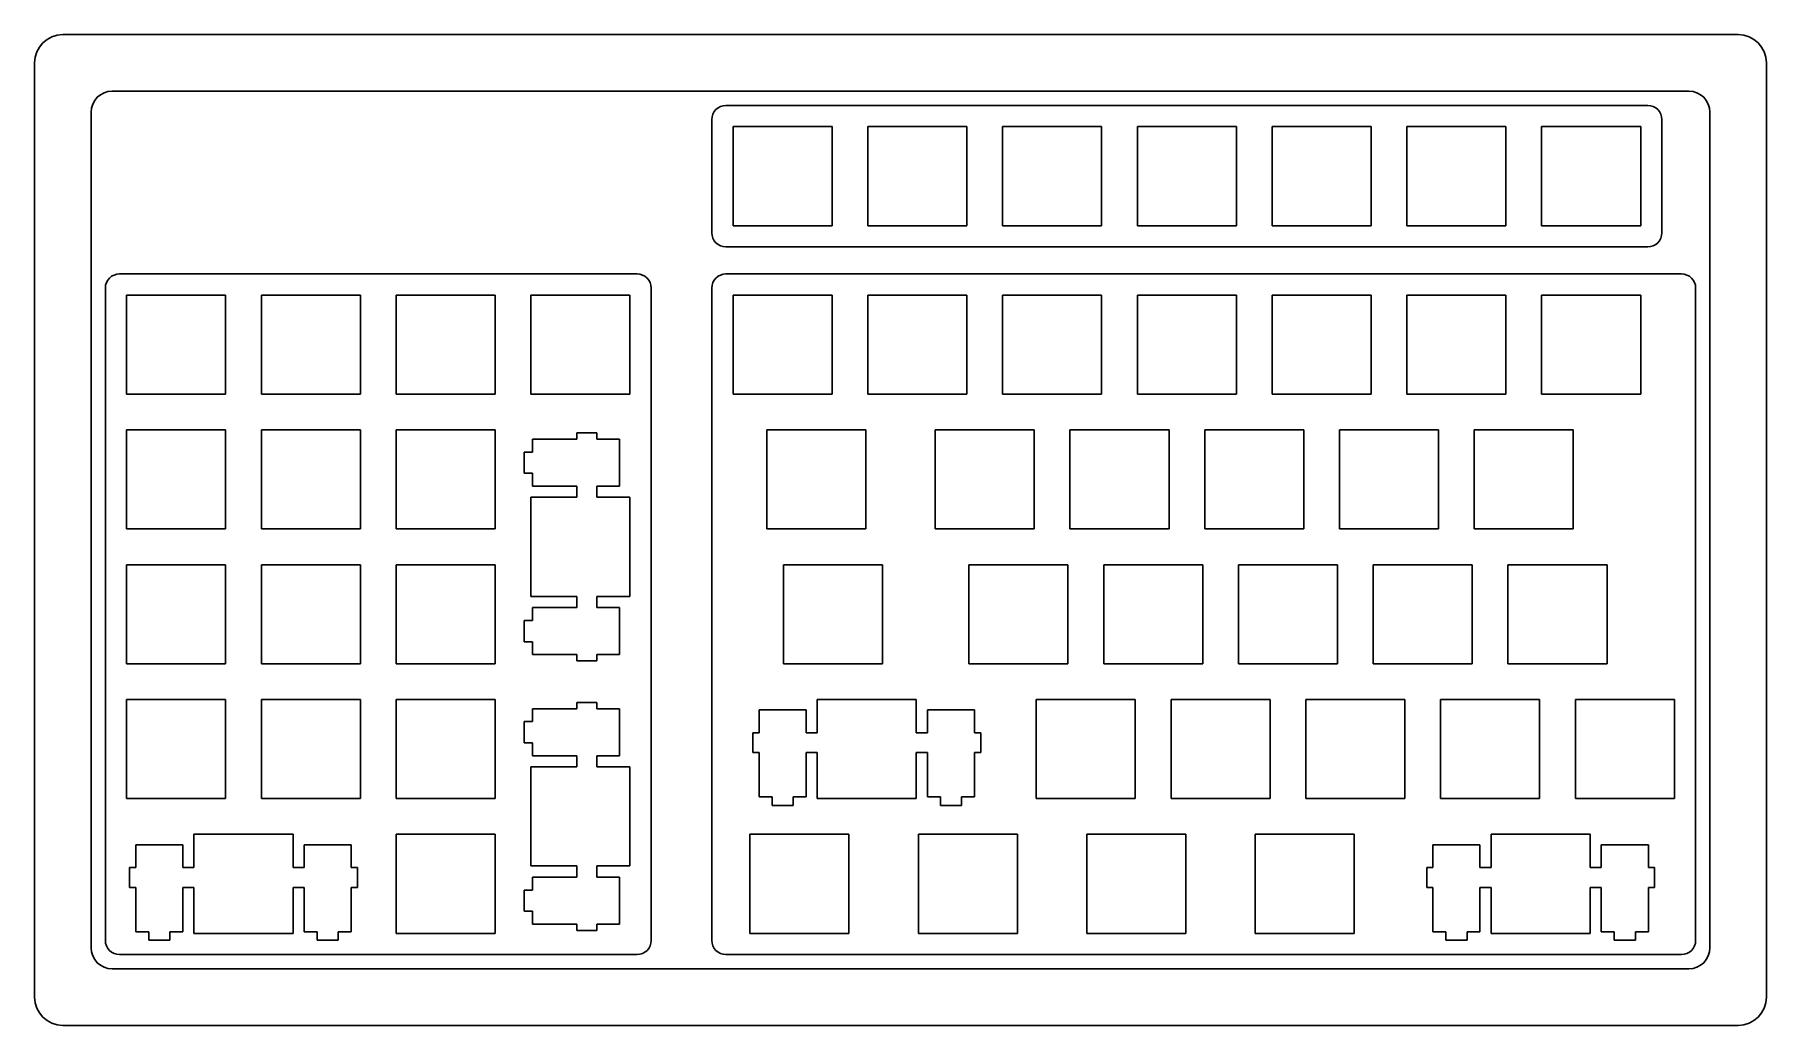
# Model space of a CAD drawing. Header units: centimetres. Extents: x -0.8 to 23.7, y -0.8 to 13.2.
import ezdxf

# ---------------------------------------------------------------- set-up
doc = ezdxf.new("R2010")
doc.units = ezdxf.units.CM
doc.header["$MEASUREMENT"] = 0
doc.layers.add('left PCB v5_Sketch3', color=7, linetype='Continuous')

msp = doc.modelspace()

# ---------------------------------------------------------------- linework, layer by layer
at = {"layer": 'left PCB v5_Sketch3'}
for p, q in [((23.28125, 13.20375), (-0.3975, 13.20375)), ((-0.7975, 12.80375), (-0.7975, -0.3975)), ((23.68125, -0.3975), (23.68125, 12.80375)), ((22.58375, 12.40625), (0.3, 12.40625)), ((0, 12.10625), (0, 0.3)), ((8.775, 12.00375), (8.775, 10.40375)), ((22.005, 12.20375), (8.975, 12.20375)), ((22.205, 10.40375), (22.205, 12.00375)), ((22.88375, 0.3), (22.88375, 12.10625)), ((10.475, 11.90375), (9.075, 11.90375)), ((9.075, 11.90375), (9.075, 10.50375)), ((10.475, 10.50375), (10.475, 11.90375)), ((12.38, 11.90375), (10.98, 11.90375)), ((10.98, 11.90375), (10.98, 10.50375)), ((12.38, 10.50375), (12.38, 11.90375)), ((14.285, 11.90375), (12.885, 11.90375)), ((12.885, 11.90375), (12.885, 10.50375)), ((14.285, 10.50375), (14.285, 11.90375)), ((14.79, 11.90375), (14.79, 10.50375)), ((16.19, 11.90375), (14.79, 11.90375)), ((16.19, 10.50375), (16.19, 11.90375)), ((18.095, 11.90375), (16.695, 11.90375)), ((16.695, 11.90375), (16.695, 10.50375)), ((18.095, 10.50375), (18.095, 11.90375)), ((18.6, 11.90375), (18.6, 10.50375)), ((20, 11.90375), (18.6, 11.90375)), ((20, 10.50375), (20, 11.90375)), ((21.905, 11.90375), (20.505, 11.90375)), ((20.505, 11.90375), (20.505, 10.50375)), ((21.905, 10.50375), (21.905, 11.90375)), ((9.075, 10.50375), (10.475, 10.50375)), ((10.98, 10.50375), (12.38, 10.50375)), ((12.885, 10.50375), (14.285, 10.50375)), ((14.79, 10.50375), (16.19, 10.50375)), ((16.695, 10.50375), (18.095, 10.50375)), ((18.6, 10.50375), (20, 10.50375)), ((20.505, 10.50375), (21.905, 10.50375)), ((8.975, 10.20375), (22.005, 10.20375)), ((7.7175, 9.82255), (0.4025, 9.82255)), ((22.48125, 9.8226), (8.97495, 9.8226)), ((0.2025, 9.62255), (0.2025, 0.40245)), ((7.9175, 0.40245), (7.9175, 9.62255)), ((8.77495, 9.6226), (8.77495, 0.4025)), ((22.68125, 0.4025), (22.68125, 9.6226)), ((1.9025, 9.52255), (0.5025, 9.52255)), ((0.5025, 9.52255), (0.5025, 8.12255)), ((1.9025, 8.12255), (1.9025, 9.52255)), ((2.4075, 9.52255), (2.4075, 8.12255)), ((3.8075, 9.52255), (2.4075, 9.52255)), ((3.8075, 8.12255), (3.8075, 9.52255)), ((4.3125, 9.52255), (4.3125, 8.12255)), ((5.7125, 9.52255), (4.3125, 9.52255)), ((5.7125, 8.12255), (5.7125, 9.52255)), ((7.6175, 9.52255), (6.2175, 9.52255)), ((6.2175, 9.52255), (6.2175, 8.12255)), ((7.6175, 8.12255), (7.6175, 9.52255)), ((9.07495, 9.5226), (9.07495, 8.1226)), ((10.47495, 9.5226), (9.07495, 9.5226)), ((10.47495, 8.1226), (10.47495, 9.5226)), ((10.98, 9.52255), (10.98, 8.12255)), ((12.38, 9.52255), (10.98, 9.52255)), ((12.38, 8.12255), (12.38, 9.52255)), ((14.285, 9.52255), (12.885, 9.52255)), ((12.885, 9.52255), (12.885, 8.12255)), ((14.285, 8.12255), (14.285, 9.52255)), ((14.79, 9.52255), (14.79, 8.12255)), ((16.19, 9.52255), (14.79, 9.52255)), ((16.19, 8.12255), (16.19, 9.52255)), ((18.095, 9.52255), (16.695, 9.52255)), ((16.695, 9.52255), (16.695, 8.12255)), ((18.095, 8.12255), (18.095, 9.52255)), ((18.6, 9.52255), (18.6, 8.12255)), ((20, 9.52255), (18.6, 9.52255)), ((20, 8.12255), (20, 9.52255)), ((21.905, 9.52255), (20.505, 9.52255)), ((20.505, 9.52255), (20.505, 8.12255)), ((21.905, 8.12255), (21.905, 9.52255)), ((0.5025, 8.12255), (1.9025, 8.12255)), ((2.4075, 8.12255), (3.8075, 8.12255)), ((4.3125, 8.12255), (5.7125, 8.12255)), ((6.2175, 8.12255), (7.6175, 8.12255)), ((9.07495, 8.1226), (10.47495, 8.1226)), ((10.98, 8.12255), (12.38, 8.12255)), ((12.885, 8.12255), (14.285, 8.12255)), ((14.79, 8.12255), (16.19, 8.12255)), ((16.695, 8.12255), (18.095, 8.12255)), ((18.6, 8.12255), (20, 8.12255)), ((20.505, 8.12255), (21.905, 8.12255)), ((0.5025, 7.61755), (0.5025, 6.21755)), ((1.9025, 7.61755), (0.5025, 7.61755)), ((1.9025, 6.21755), (1.9025, 7.61755)), ((3.8075, 7.61755), (2.4075, 7.61755)), ((2.4075, 7.61755), (2.4075, 6.21755)), ((3.8075, 6.21755), (3.8075, 7.61755)), ((5.7125, 7.61755), (4.3125, 7.61755)), ((4.3125, 7.61755), (4.3125, 6.21755)), ((5.7125, 6.21755), (5.7125, 7.61755)), ((9.5513, 7.61755), (9.5513, 6.21755)), ((10.9513, 7.61755), (9.5513, 7.61755)), ((10.9513, 6.21755), (10.9513, 7.61755)), ((11.9325, 7.61755), (11.9325, 6.21755)), ((13.3325, 7.61755), (11.9325, 7.61755)), ((13.3325, 6.21755), (13.3325, 7.61755)), ((15.2375, 7.61755), (13.8375, 7.61755)), ((13.8375, 7.61755), (13.8375, 6.21755)), ((15.2375, 6.21755), (15.2375, 7.61755)), ((15.7425, 7.61755), (15.7425, 6.21755)), ((17.1425, 7.61755), (15.7425, 7.61755)), ((17.1425, 6.21755), (17.1425, 7.61755)), ((19.0475, 7.61755), (17.6475, 7.61755)), ((17.6475, 7.61755), (17.6475, 6.21755)), ((19.0475, 6.21755), (19.0475, 7.61755)), ((20.9525, 7.61755), (19.5525, 7.61755)), ((19.5525, 7.61755), (19.5525, 6.21755)), ((20.9525, 6.21755), (20.9525, 7.61755)), ((6.24045, 7.4875), (6.24045, 7.305)), ((6.86745, 7.4875), (6.24045, 7.4875)), ((7.14745, 7.575), (6.86745, 7.575)), ((6.86745, 7.575), (6.86745, 7.4875)), ((7.14745, 7.4875), (7.14745, 7.575)), ((7.47045, 7.4875), (7.14745, 7.4875)), ((7.47045, 6.8225), (7.47045, 7.4875)), ((6.24045, 7.305), (6.12045, 7.305)), ((6.12045, 7.305), (6.12045, 7.005)), ((6.12045, 7.005), (6.24045, 7.005)), ((6.24045, 7.005), (6.24045, 6.8225)), ((6.86745, 6.665), (6.21745, 6.665)), ((6.21745, 6.665), (6.21745, 5.265)), ((6.24045, 6.8225), (6.86745, 6.8225)), ((6.86745, 6.8225), (6.86745, 6.665)), ((7.14745, 6.8225), (7.47045, 6.8225)), ((7.14745, 6.665), (7.14745, 6.8225)), ((7.61745, 6.665), (7.14745, 6.665)), ((7.61745, 5.265), (7.61745, 6.665)), ((0.5025, 6.21755), (1.9025, 6.21755)), ((2.4075, 6.21755), (3.8075, 6.21755)), ((4.3125, 6.21755), (5.7125, 6.21755)), ((9.5513, 6.21755), (10.9513, 6.21755)), ((11.9325, 6.21755), (13.3325, 6.21755)), ((13.8375, 6.21755), (15.2375, 6.21755)), ((15.7425, 6.21755), (17.1425, 6.21755)), ((17.6475, 6.21755), (19.0475, 6.21755)), ((19.5525, 6.21755), (20.9525, 6.21755)), ((0.5025, 5.71255), (0.5025, 4.31255)), ((1.9025, 5.71255), (0.5025, 5.71255)), ((1.9025, 4.31255), (1.9025, 5.71255)), ((2.4075, 5.71255), (2.4075, 4.31255)), ((3.8075, 5.71255), (2.4075, 5.71255)), ((3.8075, 4.31255), (3.8075, 5.71255)), ((5.7125, 5.71255), (4.3125, 5.71255)), ((4.3125, 5.71255), (4.3125, 4.31255)), ((5.7125, 4.31255), (5.7125, 5.71255)), ((11.1894, 5.71255), (9.7894, 5.71255)), ((9.7894, 5.71255), (9.7894, 4.31255)), ((11.1894, 4.31255), (11.1894, 5.71255)), ((13.8088, 5.71255), (12.4088, 5.71255)), ((12.4088, 5.71255), (12.4088, 4.31255)), ((13.8088, 4.31255), (13.8088, 5.71255)), ((15.7138, 5.71255), (14.3138, 5.71255)), ((14.3138, 5.71255), (14.3138, 4.31255)), ((15.7138, 4.31255), (15.7138, 5.71255)), ((17.6188, 5.71255), (16.2188, 5.71255)), ((16.2188, 5.71255), (16.2188, 4.31255)), ((17.6188, 4.31255), (17.6188, 5.71255)), ((19.5238, 5.71255), (18.1238, 5.71255)), ((18.1238, 5.71255), (18.1238, 4.31255)), ((19.5238, 4.31255), (19.5238, 5.71255)), ((21.4288, 5.71255), (20.0288, 5.71255)), ((20.0288, 5.71255), (20.0288, 4.31255)), ((21.4288, 4.31255), (21.4288, 5.71255)), ((6.21745, 5.265), (6.86745, 5.265)), ((6.86745, 5.265), (6.86745, 5.1075)), ((7.14745, 5.1075), (7.14745, 5.265)), ((7.14745, 5.265), (7.61745, 5.265)), ((6.12045, 4.925), (6.12045, 4.625)), ((6.24045, 4.925), (6.12045, 4.925)), ((6.24045, 5.1075), (6.24045, 4.925)), ((6.86745, 5.1075), (6.24045, 5.1075)), ((7.47045, 5.1075), (7.14745, 5.1075)), ((7.47045, 4.4425), (7.47045, 5.1075)), ((6.12045, 4.625), (6.24045, 4.625)), ((6.24045, 4.625), (6.24045, 4.4425)), ((6.24045, 4.4425), (6.86745, 4.4425)), ((6.86745, 4.4425), (6.86745, 4.355)), ((7.14745, 4.355), (7.14745, 4.4425)), ((7.14745, 4.4425), (7.47045, 4.4425)), ((0.5025, 4.31255), (1.9025, 4.31255)), ((2.4075, 4.31255), (3.8075, 4.31255)), ((4.3125, 4.31255), (5.7125, 4.31255)), ((6.86745, 4.355), (7.14745, 4.355)), ((9.7894, 4.31255), (11.1894, 4.31255)), ((12.4088, 4.31255), (13.8088, 4.31255)), ((14.3138, 4.31255), (15.7138, 4.31255)), ((16.2188, 4.31255), (17.6188, 4.31255)), ((18.1238, 4.31255), (19.5238, 4.31255)), ((20.0288, 4.31255), (21.4288, 4.31255)), ((1.9025, 3.80745), (0.5025, 3.80745)), ((0.5025, 3.80745), (0.5025, 2.40745)), ((1.9025, 2.40745), (1.9025, 3.80745)), ((2.4075, 3.80745), (2.4075, 2.40745)), ((3.8075, 3.80745), (2.4075, 3.80745)), ((3.8075, 2.40745), (3.8075, 3.80745)), ((4.3125, 3.80745), (4.3125, 2.40745)), ((5.7125, 3.80745), (4.3125, 3.80745)), ((5.7125, 2.40745), (5.7125, 3.80745)), ((6.86755, 3.6775), (6.24045, 3.6775)), ((6.24045, 3.6775), (6.24045, 3.495)), ((7.14755, 3.765), (6.86755, 3.765)), ((6.86755, 3.765), (6.86755, 3.6775)), ((7.14755, 3.6775), (7.14755, 3.765)), ((7.47055, 3.6775), (7.14755, 3.6775)), ((7.47055, 3.0125), (7.47055, 3.6775)), ((10.2656, 3.80745), (10.2656, 3.33755)), ((11.6656, 3.80745), (10.2656, 3.80745)), ((11.6656, 3.33755), (11.6656, 3.80745)), ((14.7613, 3.80745), (13.3613, 3.80745)), ((13.3613, 3.80745), (13.3613, 2.40745)), ((14.7613, 2.40745), (14.7613, 3.80745)), ((15.2663, 3.80745), (15.2663, 2.40745)), ((16.6663, 3.80745), (15.2663, 3.80745)), ((16.6663, 2.40745), (16.6663, 3.80745)), ((18.5713, 3.80745), (17.1713, 3.80745)), ((17.1713, 3.80745), (17.1713, 2.40745)), ((18.5713, 2.40745), (18.5713, 3.80745)), ((20.4763, 3.80745), (19.0763, 3.80745)), ((19.0763, 3.80745), (19.0763, 2.40745)), ((20.4763, 2.40745), (20.4763, 3.80745)), ((20.98125, 3.8075), (20.98125, 2.4075)), ((22.38125, 3.8075), (20.98125, 3.8075)), ((22.38125, 2.4075), (22.38125, 3.8075)), ((6.24045, 3.495), (6.12055, 3.495)), ((6.12055, 3.495), (6.12055, 3.195)), ((9.4431, 3.66045), (9.4431, 3.33755)), ((10.1081, 3.66045), (9.4431, 3.66045)), ((10.1081, 3.33755), (10.1081, 3.66045)), ((11.8231, 3.66045), (11.8231, 3.33755)), ((12.4881, 3.66045), (11.8231, 3.66045)), ((12.4881, 3.33755), (12.4881, 3.66045)), ((6.12055, 3.195), (6.24045, 3.195)), ((6.24045, 3.195), (6.24045, 3.0125)), ((9.4431, 3.33755), (9.3556, 3.33755)), ((9.3556, 3.33755), (9.3556, 3.05745)), ((10.2656, 3.33755), (10.1081, 3.33755)), ((11.8231, 3.33755), (11.6656, 3.33755)), ((12.5756, 3.33755), (12.4881, 3.33755)), ((12.5756, 3.05745), (12.5756, 3.33755)), ((6.24045, 3.0125), (6.86755, 3.0125)), ((6.86755, 3.0125), (6.86755, 2.855)), ((7.14755, 3.0125), (7.47055, 3.0125)), ((7.14755, 2.855), (7.14755, 3.0125)), ((9.3556, 3.05745), (9.4431, 3.05745)), ((9.4431, 3.05745), (9.4431, 2.43045)), ((10.1081, 2.43045), (10.1081, 3.05745)), ((10.1081, 3.05745), (10.2656, 3.05745)), ((10.2656, 3.05745), (10.2656, 2.40745)), ((11.6656, 2.40745), (11.6656, 3.05745)), ((11.6656, 3.05745), (11.8231, 3.05745)), ((11.8231, 3.05745), (11.8231, 2.43045)), ((12.4881, 3.05745), (12.5756, 3.05745)), ((12.4881, 2.43045), (12.4881, 3.05745)), ((6.86755, 2.855), (6.21755, 2.855)), ((6.21755, 2.855), (6.21755, 1.455)), ((7.61755, 2.855), (7.14755, 2.855)), ((7.61755, 1.455), (7.61755, 2.855)), ((0.5025, 2.40745), (1.9025, 2.40745)), ((2.4075, 2.40745), (3.8075, 2.40745)), ((4.3125, 2.40745), (5.7125, 2.40745)), ((9.4431, 2.43045), (9.6256, 2.43045)), ((9.6256, 2.43045), (9.6256, 2.31045)), ((9.6256, 2.31045), (9.9256, 2.31045)), ((9.9256, 2.31045), (9.9256, 2.43045)), ((9.9256, 2.43045), (10.1081, 2.43045)), ((10.2656, 2.40745), (11.6656, 2.40745)), ((11.8231, 2.43045), (12.0056, 2.43045)), ((12.0056, 2.43045), (12.0056, 2.31045)), ((12.0056, 2.31045), (12.3056, 2.31045)), ((12.3056, 2.31045), (12.3056, 2.43045)), ((12.3056, 2.43045), (12.4881, 2.43045)), ((13.3613, 2.40745), (14.7613, 2.40745)), ((15.2663, 2.40745), (16.6663, 2.40745)), ((17.1713, 2.40745), (18.5713, 2.40745)), ((19.0763, 2.40745), (20.4763, 2.40745)), ((20.98125, 2.4075), (22.38125, 2.4075)), ((1.2975, 1.75545), (0.6325, 1.75545)), ((0.6325, 1.75545), (0.6325, 1.43255)), ((1.2975, 1.43255), (1.2975, 1.75545)), ((2.855, 1.90245), (1.455, 1.90245)), ((1.455, 1.90245), (1.455, 1.43255)), ((2.855, 1.43255), (2.855, 1.90245)), ((3.0125, 1.75545), (3.0125, 1.43255)), ((3.6775, 1.75545), (3.0125, 1.75545)), ((3.6775, 1.43255), (3.6775, 1.75545)), ((4.3125, 1.90245), (4.3125, 0.50245)), ((5.7125, 1.90245), (4.3125, 1.90245)), ((5.7125, 0.50245), (5.7125, 1.90245)), ((10.7131, 1.90245), (9.3131, 1.90245)), ((9.3131, 1.90245), (9.3131, 0.50245)), ((10.7131, 0.50245), (10.7131, 1.90245)), ((13.0944, 1.90245), (11.6944, 1.90245)), ((11.6944, 1.90245), (11.6944, 0.50245)), ((13.0944, 0.50245), (13.0944, 1.90245)), ((15.4756, 1.90245), (14.0756, 1.90245)), ((14.0756, 1.90245), (14.0756, 0.50245)), ((15.4756, 0.50245), (15.4756, 1.90245)), ((16.45685, 1.9025), (16.45685, 0.5025)), ((17.85685, 1.9025), (16.45685, 1.9025)), ((17.85685, 0.5025), (17.85685, 1.9025)), ((19.6331, 1.75545), (18.9681, 1.75545)), ((18.9681, 1.75545), (18.9681, 1.43255)), ((19.6331, 1.43255), (19.6331, 1.75545)), ((19.7906, 1.90245), (19.7906, 1.43255)), ((21.1906, 1.90245), (19.7906, 1.90245)), ((21.1906, 1.43255), (21.1906, 1.90245)), ((22.0131, 1.75545), (21.3481, 1.75545)), ((21.3481, 1.75545), (21.3481, 1.43255)), ((22.0131, 1.43255), (22.0131, 1.75545)), ((0.545, 1.43255), (0.545, 1.15245)), ((0.6325, 1.43255), (0.545, 1.43255)), ((1.455, 1.43255), (1.2975, 1.43255)), ((3.0125, 1.43255), (2.855, 1.43255)), ((3.765, 1.43255), (3.6775, 1.43255)), ((3.765, 1.15245), (3.765, 1.43255)), ((6.21755, 1.455), (6.86755, 1.455)), ((6.24045, 1.2975), (6.24045, 1.115)), ((6.86755, 1.2975), (6.24045, 1.2975)), ((6.86755, 1.455), (6.86755, 1.2975)), ((7.14755, 1.455), (7.61755, 1.455)), ((7.14755, 1.2975), (7.14755, 1.455)), ((7.47055, 1.2975), (7.14755, 1.2975)), ((7.47055, 0.6325), (7.47055, 1.2975)), ((18.8806, 1.43255), (18.8806, 1.15245)), ((18.9681, 1.43255), (18.8806, 1.43255)), ((19.7906, 1.43255), (19.6331, 1.43255)), ((21.3481, 1.43255), (21.1906, 1.43255)), ((22.1006, 1.43255), (22.0131, 1.43255)), ((22.1006, 1.15245), (22.1006, 1.43255)), ((0.545, 1.15245), (0.6325, 1.15245)), ((0.6325, 1.15245), (0.6325, 0.52545)), ((1.2975, 1.15245), (1.455, 1.15245)), ((1.2975, 0.52545), (1.2975, 1.15245)), ((1.455, 1.15245), (1.455, 0.50245)), ((2.855, 1.15245), (3.0125, 1.15245)), ((2.855, 0.50245), (2.855, 1.15245)), ((3.0125, 1.15245), (3.0125, 0.52545)), ((3.6775, 0.52545), (3.6775, 1.15245)), ((3.6775, 1.15245), (3.765, 1.15245)), ((6.12055, 1.115), (6.12055, 0.815)), ((6.24045, 1.115), (6.12055, 1.115)), ((18.8806, 1.15245), (18.9681, 1.15245)), ((18.9681, 1.15245), (18.9681, 0.52545)), ((19.6331, 0.52545), (19.6331, 1.15245)), ((19.6331, 1.15245), (19.7906, 1.15245)), ((19.7906, 1.15245), (19.7906, 0.50245)), ((21.1906, 1.15245), (21.3481, 1.15245)), ((21.1906, 0.50245), (21.1906, 1.15245)), ((21.3481, 1.15245), (21.3481, 0.52545)), ((22.0131, 1.15245), (22.1006, 1.15245)), ((22.0131, 0.52545), (22.0131, 1.15245)), ((6.12055, 0.815), (6.24045, 0.815)), ((6.24045, 0.815), (6.24045, 0.6325)), ((0.6325, 0.52545), (0.815, 0.52545)), ((0.815, 0.52545), (0.815, 0.40545)), ((1.115, 0.52545), (1.2975, 0.52545)), ((1.115, 0.40545), (1.115, 0.52545)), ((1.455, 0.50245), (2.855, 0.50245)), ((3.0125, 0.52545), (3.195, 0.52545)), ((3.195, 0.52545), (3.195, 0.40545)), ((3.495, 0.52545), (3.6775, 0.52545)), ((3.495, 0.40545), (3.495, 0.52545)), ((4.3125, 0.50245), (5.7125, 0.50245)), ((6.24045, 0.6325), (6.86755, 0.6325)), ((6.86755, 0.6325), (6.86755, 0.545)), ((6.86755, 0.545), (7.14755, 0.545)), ((7.14755, 0.6325), (7.47055, 0.6325)), ((7.14755, 0.545), (7.14755, 0.6325)), ((9.3131, 0.50245), (10.7131, 0.50245)), ((11.6944, 0.50245), (13.0944, 0.50245)), ((14.0756, 0.50245), (15.4756, 0.50245)), ((16.45685, 0.5025), (17.85685, 0.5025)), ((18.9681, 0.52545), (19.1506, 0.52545)), ((19.1506, 0.52545), (19.1506, 0.40545)), ((19.4506, 0.40545), (19.4506, 0.52545)), ((19.4506, 0.52545), (19.6331, 0.52545)), ((19.7906, 0.50245), (21.1906, 0.50245)), ((21.3481, 0.52545), (21.5306, 0.52545)), ((21.5306, 0.52545), (21.5306, 0.40545)), ((21.8306, 0.40545), (21.8306, 0.52545)), ((21.8306, 0.52545), (22.0131, 0.52545)), ((0.815, 0.40545), (1.115, 0.40545)), ((3.195, 0.40545), (3.495, 0.40545)), ((19.1506, 0.40545), (19.4506, 0.40545)), ((21.5306, 0.40545), (21.8306, 0.40545)), ((0.3, 0), (22.58375, 0)), ((0.4025, 0.20245), (7.7175, 0.20245)), ((8.97495, 0.2025), (22.48125, 0.2025)), ((-0.3975, -0.7975), (23.28125, -0.7975))]:
    msp.add_line(p, q, dxfattribs=at)
for centre, radius, start, end in [((-0.3975, 12.80375), 0.4, 90, 180), ((23.28125, 12.80375), 0.4, 360, 90), ((0.3, 12.10625), 0.3, 90, 180), ((22.58375, 12.10625), 0.3, 0, 90), ((8.975, 12.00375), 0.2, 90, 180), ((22.005, 12.00375), 0.2, 360, 90), ((8.975, 10.40375), 0.2, 180, 270), ((22.005, 10.40375), 0.2, 270, 0), ((0.4025, 9.62255), 0.2, 90, 180), ((7.7175, 9.62255), 0.2, 0, 90), ((8.97495, 9.6226), 0.2, 90, 180), ((22.48125, 9.6226), 0.2, 360, 90), ((0.3, 0.3), 0.3, 180, 270), ((0.4025, 0.40245), 0.2, 180, 270), ((7.7175, 0.40245), 0.2, 270, 0), ((8.97495, 0.4025), 0.2, 180, 270), ((22.48125, 0.4025), 0.2, 270, 0), ((22.58375, 0.3), 0.3, 270, 360), ((-0.3975, -0.3975), 0.4, 180, 270), ((23.28125, -0.3975), 0.4, 270, 0)]:
    msp.add_arc(centre, radius, start, end, dxfattribs=at)

doc.saveas('drawing.dxf')
